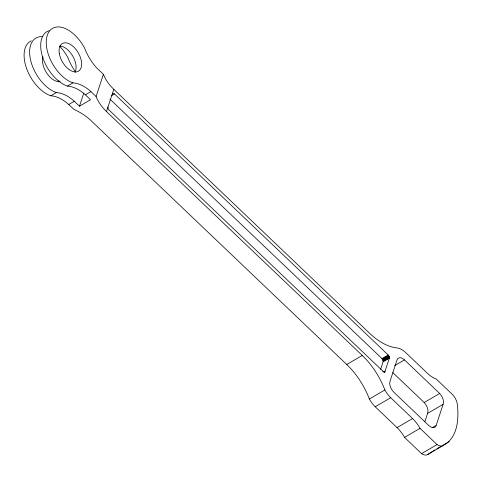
<?xml version="1.0" encoding="UTF-8"?>
<svg xmlns="http://www.w3.org/2000/svg" width="482" height="482" viewBox="0 0 482 482"><rect width="100%" height="100%" fill="white"/><g stroke="black" fill="none" stroke-linecap="round" stroke-linejoin="round"><path stroke-width="0.72" d="M380.666 369.29L383.208 361.337L381.979 358.584L109.914 99.129M108.028 106.902A2.5 1.428 59.8 0 0 109.173 110.119L384.552 372.731L389.336 358.192L389.215 356.578L388.185 354.969L114.487 93.954A2.5 1.428 59.8 0 0 112.276 93.972M42.784 36.674A31.24 17.834 59.8 0 0 30.703 60.557A31.24 17.834 59.8 0 0 56.382 92.568A37.488 21.401 59.8 0 1 74.306 101.274L79.476 106.209L83.814 93.014M96.093 96.514L103.401 74.294L96.563 67.775A37.488 21.401 59.8 0 1 87.561 54.719L86.808 53.237A37.03 21.142 59.8 0 1 84.507 47.893A31.24 17.834 59.8 0 0 47.26 35.355A31.24 17.834 59.8 0 0 72.999 82.88A37.488 21.401 59.8 0 1 90.923 91.586L96.093 96.514A46.856 34.324 18.2 0 0 106.498 111.547L362.259 355.457A56.231 32.101 59.8 0 1 384.817 389.793L384.871 389.938A18.744 10.7 59.8 0 0 390.715 397.716L412.574 418.569A24.992 14.267 59.8 0 1 420.045 428.341L437.078 444.585A10.935 6.242 59.8 0 0 443.265 445.434C457.508 438.144 458.9 419.599 457.454 405.44A10.935 6.242 59.8 0 0 451.941 394.017L436.252 379.051A24.992 14.267 59.8 0 1 427.456 373.315L405.904 352.764A18.744 10.7 59.8 0 0 396.065 347.823A56.231 32.101 59.8 0 1 369.567 333.237L113.806 89.327A46.856 34.324 18.2 0 1 103.401 74.294M106.498 111.547L113.806 89.327M424.823 421.81L427.594 413.381A8.453 4.826 59.8 0 0 424.178 402.518L392.77 372.562M436.174 425.413L443.103 404.338A8.453 4.826 59.8 0 0 439.686 393.475L404.488 359.903A8.435 4.814 59.8 0 0 397.023 359.952L389.986 381.364A8.435 4.814 59.8 0 0 393.86 392.228L428.715 425.461A8.435 4.814 59.8 0 0 436.174 425.413L432.294 427.679M31.24 40.849A31.24 17.834 59.8 0 0 26.558 68.42A31.24 17.834 59.8 0 0 50.845 95.797A37.488 21.401 59.8 0 1 68.763 104.504L73.939 109.438A46.856 34.318 18.2 0 1 90.99 120.59L346.751 364.5A56.231 32.101 59.8 0 1 369.308 398.837L369.363 398.982A18.744 10.7 59.8 0 0 375.207 406.76L397.066 427.606A24.992 14.267 59.8 0 1 404.537 437.385L421.569 453.628A10.935 6.242 59.8 0 0 427.757 454.478L433.053 451.056M50.845 95.797L56.382 92.568M49.104 30.685A31.24 17.834 59.8 0 0 42.808 57.671A31.24 17.834 59.8 0 0 67.462 86.109L72.999 82.88M68.763 104.504L74.306 101.274M67.462 86.109A37.488 21.401 59.8 0 1 85.38 94.815L90.923 91.586M79.476 106.209L90.556 99.75L85.38 94.815M111.384 95.767L114.487 93.954M346.751 364.5L362.259 355.457M381.979 358.584L388.185 354.969M382.395 359.054L388.6 355.439M382.75 359.602L388.956 355.987M383.015 360.193L389.215 356.578M383.172 360.783L389.372 357.168M383.208 361.337L389.414 357.716M383.13 361.807L389.336 358.192M383.841 371.839L385.082 371.116A2.5 1.428 59.8 0 1 382.871 371.134M394.794 365.555L404.488 359.903M369.363 398.982L384.871 389.938M375.207 406.76L390.715 397.716M424.178 402.518L439.686 393.475M397.066 427.606L412.574 418.569M427.594 413.381L443.103 404.338M404.537 437.385L420.045 428.341M421.569 453.628L437.078 444.585M433.643 450.676L434.933 449.923M436.873 448.79L440.753 446.531M442.693 445.398L449.152 441.633M427.757 454.478L443.265 445.434M58.961 80.554A16.008 9.14 59.8 0 1 58.424 81.82M59.611 46.031A16.008 9.14 59.8 0 1 72.625 55.858A16.008 9.14 59.8 0 1 75.041 72.131M75.59 72.005A37.488 21.401 59.8 0 1 70.944 64.407L70.191 62.925A37.03 21.142 59.8 0 1 67.89 57.581A31.24 17.834 59.8 0 0 59.756 46.338M60.202 81.506A16.008 9.14 59.8 0 1 47.055 73.571A16.008 9.14 59.8 0 1 42.976 56.804M59.334 53.665A16.008 9.14 59.8 0 0 77.97 71.438A16.008 9.14 59.8 0 0 73.758 47.025A16.008 9.14 59.8 0 0 59.334 53.665"/></g></svg>
